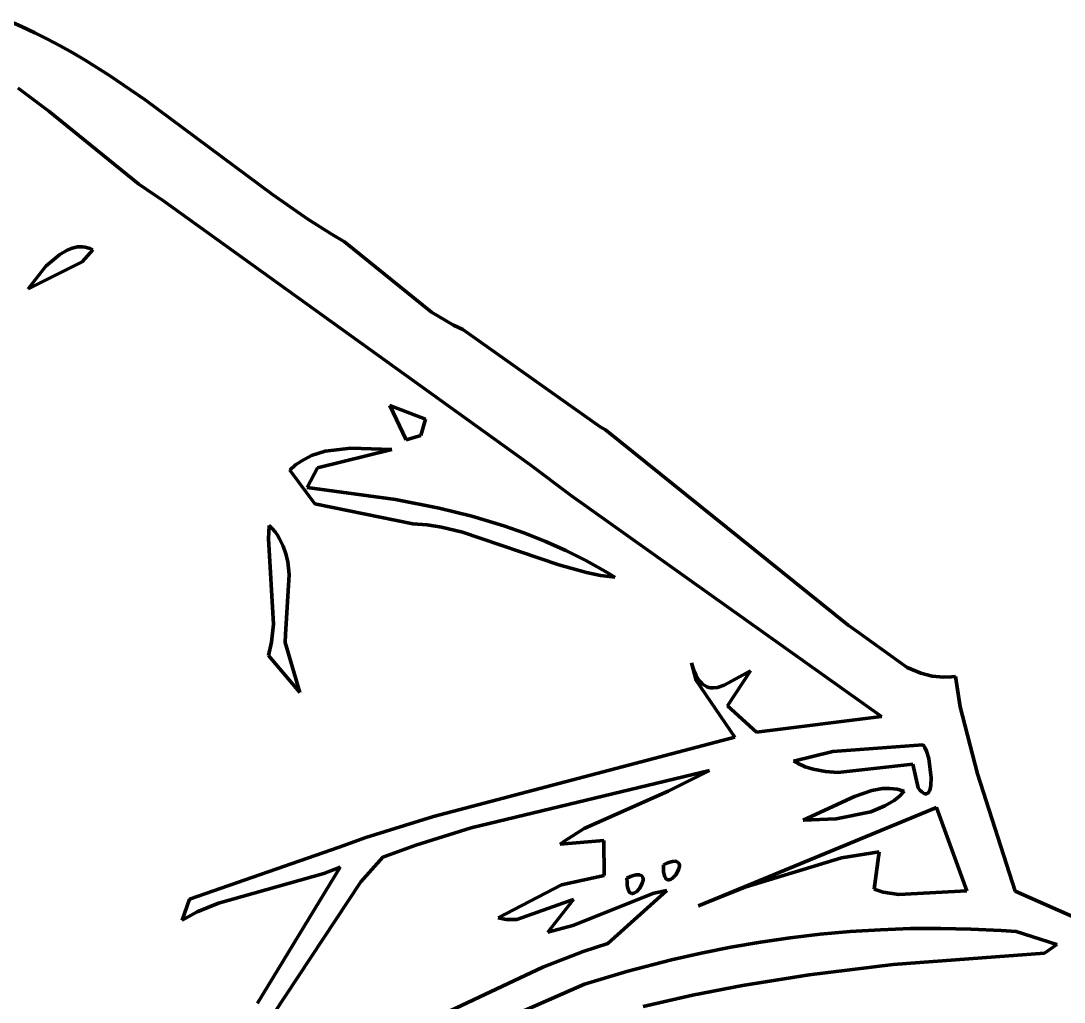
# Model space of a CAD drawing. Header units: millimetres. Extents: x 0 to 14.2, y 0 to 19.5.
# Drawn here: x 11.238 to 12.414, y 15.704 to 16.811 of the extents above; entities that cross this region are included whole.
import ezdxf

# ---------------------------------------------------------------- set-up
doc = ezdxf.new("R2010")
doc.units = ezdxf.units.MM
doc.layers.add('color#010101ff', color=7, linetype='CONTINUOUS', lineweight=100)
doc.layers.add('color#fdfdfdff', color=7, linetype='CONTINUOUS', lineweight=100)

msp = doc.modelspace()

# ---------------------------------------------------------------- linework, layer by layer
at = {"layer": 'color#010101ff'}
for p, q in [((11.2234, 16.8109), (11.2384, 16.8045)), ((11.2384, 16.8045), (11.2532, 16.7976)), ((11.2532, 16.7976), (11.2677, 16.7904)), ((11.2677, 16.7904), (11.282, 16.7828)), ((11.282, 16.7828), (11.2961, 16.7749)), ((11.2961, 16.7749), (11.31, 16.7667)), ((11.31, 16.7667), (11.3374, 16.7494)), ((11.3374, 16.7494), (11.3775, 16.7219)), ((11.2691, 16.709), (11.2345, 16.735)), ((11.3775, 16.7219), (11.5211, 16.615)), ((11.3706, 16.6269), (11.2691, 16.709)), ((11.3883, 16.6146), (11.3706, 16.6269)), ((11.3973, 16.6087), (11.3883, 16.6146)), ((11.5211, 16.615), (11.5612, 16.5873)), ((11.8115, 16.3108), (11.3973, 16.6087)), ((11.5612, 16.5873), (11.5886, 16.5699)), ((11.5886, 16.5699), (11.6026, 16.5617)), ((11.2813, 16.5476), (11.2897, 16.5525)), ((11.2897, 16.5525), (11.2954, 16.5547)), ((11.2954, 16.5547), (11.3012, 16.556)), ((11.3012, 16.556), (11.307, 16.5561)), ((11.3185, 16.5527), (11.3068, 16.539)), ((11.307, 16.5561), (11.3099, 16.5558)), ((11.3099, 16.5558), (11.3128, 16.5551)), ((11.3128, 16.5551), (11.3156, 16.5541)), ((11.3156, 16.5541), (11.3185, 16.5527)), ((11.6026, 16.5617), (11.7006, 16.4824)), ((11.2658, 16.5342), (11.2813, 16.5476)), ((11.3068, 16.539), (11.2457, 16.5088)), ((11.2457, 16.5088), (11.2658, 16.5342)), ((11.7006, 16.4824), (11.7253, 16.4677)), ((11.7253, 16.4677), (11.7359, 16.4628)), ((11.7359, 16.4628), (11.8907, 16.3531)), ((11.6537, 16.3771), (11.6939, 16.3617)), ((11.6721, 16.3385), (11.6537, 16.3771)), ((11.6939, 16.3617), (11.6883, 16.3432)), ((11.8907, 16.3531), (11.8967, 16.3497)), ((11.6883, 16.3432), (11.6721, 16.3385)), ((11.8967, 16.3497), (12.1704, 16.1294)), ((11.6558, 16.3275), (11.572, 16.307)), ((11.5807, 16.3257), (11.6094, 16.3291)), ((11.6094, 16.3291), (11.6558, 16.3275)), ((11.5542, 16.3149), (11.5652, 16.3207)), ((11.5652, 16.3207), (11.5807, 16.3257)), ((11.5406, 16.3042), (11.5473, 16.3101)), ((11.5688, 16.2662), (11.5406, 16.3042)), ((11.5473, 16.3101), (11.5542, 16.3149)), ((11.572, 16.307), (11.5602, 16.2847)), ((11.8584, 16.2751), (11.8115, 16.3108)), ((11.5602, 16.2847), (11.6599, 16.2712)), ((11.6599, 16.2712), (11.7093, 16.2614)), ((12.2079, 16.0263), (11.8584, 16.2751)), ((11.6794, 16.2438), (11.5688, 16.2662)), ((11.7093, 16.2614), (11.746, 16.2523)), ((11.746, 16.2523), (11.782, 16.2414)), ((11.5169, 16.2266), (11.5175, 16.2418)), ((11.5175, 16.2418), (11.521, 16.2383)), ((11.521, 16.2383), (11.5241, 16.2347)), ((11.5241, 16.2347), (11.5269, 16.2309)), ((11.6957, 16.2424), (11.6794, 16.2438)), ((11.7118, 16.2399), (11.6957, 16.2424)), ((11.7356, 16.2344), (11.7118, 16.2399)), ((11.8439, 16.1974), (11.7356, 16.2344)), ((11.782, 16.2414), (11.8057, 16.2331)), ((11.5223, 16.1305), (11.5169, 16.2266)), ((11.5269, 16.2309), (11.5293, 16.2269)), ((11.5293, 16.2269), (11.5334, 16.2187)), ((11.8057, 16.2331), (11.829, 16.2239)), ((11.829, 16.2239), (11.852, 16.2137)), ((11.5334, 16.2187), (11.5363, 16.21)), ((11.5363, 16.21), (11.5384, 16.2009)), ((11.852, 16.2137), (11.8745, 16.2024)), ((11.5384, 16.2009), (11.54, 16.1867)), ((11.8745, 16.2024), (11.8966, 16.19)), ((11.54, 16.1867), (11.536, 16.1189)), ((11.8753, 16.1887), (11.8439, 16.1974)), ((11.8912, 16.1856), (11.8753, 16.1887)), ((11.8966, 16.19), (11.9074, 16.1834)), ((11.9074, 16.1834), (11.8912, 16.1856)), ((11.5202, 16.1104), (11.5223, 16.1305)), ((12.1704, 16.1294), (12.1806, 16.1221)), ((11.536, 16.1189), (11.5355, 16.1099)), ((12.1806, 16.1221), (12.2367, 16.0815)), ((11.5166, 16.0953), (11.5202, 16.1104)), ((11.5355, 16.1099), (11.5519, 16.0534)), ((11.5519, 16.0534), (11.5166, 16.0953)), ((11.999, 16.0672), (11.9935, 16.0869)), ((11.9935, 16.0869), (11.9951, 16.0819)), ((11.9951, 16.0819), (11.9968, 16.0774)), ((12.2367, 16.0815), (12.2524, 16.0752)), ((11.9968, 16.0774), (11.9986, 16.0734)), ((11.9986, 16.0734), (12.0005, 16.07)), ((12.0005, 16.07), (12.0025, 16.0671)), ((12.0304, 16.0617), (12.0603, 16.078)), ((12.0603, 16.078), (12.0342, 16.0385)), ((12.2524, 16.0752), (12.2649, 16.0721)), ((12.2649, 16.0721), (12.2779, 16.0708)), ((12.2779, 16.0708), (12.2869, 16.0711)), ((12.2869, 16.0711), (12.2915, 16.0715)), ((12.2915, 16.0715), (12.2967, 16.0372)), ((12.0426, 16.0031), (11.999, 16.0672)), ((12.0025, 16.0671), (12.0045, 16.0647)), ((12.0045, 16.0647), (12.0066, 16.0627)), ((12.0066, 16.0627), (12.0088, 16.0612)), ((12.0088, 16.0612), (12.011, 16.06)), ((12.011, 16.06), (12.0133, 16.0592)), ((12.0133, 16.0592), (12.0156, 16.0588)), ((12.0156, 16.0588), (12.018, 16.0586)), ((12.018, 16.0586), (12.0229, 16.0592)), ((12.0229, 16.0592), (12.0304, 16.0617)), ((12.0342, 16.0385), (12.067, 16.0088)), ((12.2967, 16.0372), (12.316, 15.9618)), ((12.067, 16.0088), (12.2079, 16.0263)), ((11.7028, 15.9136), (12.0426, 16.0031)), ((12.1531, 15.9871), (12.1088, 15.9762)), ((12.2546, 15.9946), (12.1531, 15.9871)), ((12.2557, 15.9932), (12.2546, 15.9946)), ((12.2567, 15.9915), (12.2557, 15.9932)), ((12.2586, 15.9872), (12.2567, 15.9915)), ((12.2611, 15.9791), (12.2586, 15.9872)), ((12.1088, 15.9762), (12.1132, 15.9738)), ((12.2638, 15.9572), (12.2611, 15.9791)), ((12.0138, 15.9654), (11.7454, 15.9007)), ((11.9674, 15.9422), (12.0138, 15.9654)), ((12.1132, 15.9738), (12.122, 15.9698)), ((12.122, 15.9698), (12.131, 15.9669)), ((12.131, 15.9669), (12.1447, 15.9643)), ((12.1447, 15.9643), (12.1585, 15.9634)), ((12.1585, 15.9634), (12.2432, 15.9727)), ((12.2432, 15.9727), (12.2492, 15.9458)), ((12.2635, 15.9489), (12.2638, 15.9572)), ((12.316, 15.9618), (12.3585, 15.8295)), ((11.8725, 15.9001), (11.9674, 15.9422)), ((12.1971, 15.9431), (12.1773, 15.9361)), ((12.2092, 15.9451), (12.1971, 15.9431)), ((12.2173, 15.9453), (12.2092, 15.9451)), ((12.2254, 15.9444), (12.2173, 15.9453)), ((12.2295, 15.9435), (12.2254, 15.9444)), ((12.2282, 15.9367), (12.2336, 15.9422)), ((12.2336, 15.9422), (12.2295, 15.9435)), ((12.2492, 15.9458), (12.2513, 15.9433)), ((12.2513, 15.9433), (12.2532, 15.9414)), ((12.2532, 15.9414), (12.255, 15.9402)), ((12.255, 15.9402), (12.2565, 15.9394)), ((12.2565, 15.9394), (12.2579, 15.9392)), ((12.2579, 15.9392), (12.2592, 15.9394)), ((12.2592, 15.9394), (12.2602, 15.9401)), ((12.2602, 15.9401), (12.2612, 15.9412)), ((12.2612, 15.9412), (12.262, 15.9427)), ((12.262, 15.9427), (12.2626, 15.9445)), ((12.2626, 15.9445), (12.2635, 15.9489)), ((12.1773, 15.9361), (12.1197, 15.9096)), ((12.2116, 15.9255), (12.2221, 15.9317)), ((12.2221, 15.9317), (12.2282, 15.9367)), ((12.2699, 15.9239), (12.0014, 15.813)), ((12.1569, 15.9111), (12.196, 15.919)), ((12.196, 15.919), (12.2116, 15.9255)), ((12.3041, 15.8297), (12.2699, 15.9239)), ((11.6266, 15.8898), (11.7028, 15.9136)), ((12.1197, 15.9096), (12.1569, 15.9111)), ((11.7454, 15.9007), (11.6828, 15.8813)), ((11.8507, 15.8862), (11.8725, 15.9001)), ((11.5964, 15.8792), (11.6266, 15.8898)), ((11.6828, 15.8813), (11.6458, 15.8678)), ((11.8949, 15.8866), (11.8455, 15.8823)), ((11.8455, 15.8823), (11.8507, 15.8862)), ((11.8952, 15.847), (11.8949, 15.8866)), ((11.4276, 15.8206), (11.5964, 15.8792)), ((12.1627, 15.8671), (12.2051, 15.8737)), ((12.2051, 15.8737), (12.1996, 15.8318)), ((11.6458, 15.8678), (11.6208, 15.8401)), ((11.966, 15.8611), (11.962, 15.8593)), ((11.962, 15.8593), (11.962, 15.8549)), ((11.9694, 15.8623), (11.966, 15.8611)), ((11.9723, 15.863), (11.9694, 15.8623)), ((11.9747, 15.8632), (11.9723, 15.863)), ((11.9766, 15.8629), (11.9747, 15.8632)), ((11.978, 15.8623), (11.9766, 15.8629)), ((11.9791, 15.8614), (11.978, 15.8623)), ((11.9797, 15.8602), (11.9791, 15.8614)), ((11.9792, 15.8537), (11.98, 15.8572)), ((11.98, 15.8588), (11.9797, 15.8602)), ((11.98, 15.8572), (11.98, 15.8588)), ((12.0554, 15.8344), (12.1627, 15.8671)), ((11.5792, 15.8495), (11.4602, 15.8161)), ((11.5045, 15.703), (11.5974, 15.8564)), ((11.5974, 15.8564), (11.5792, 15.8495)), ((11.847, 15.8366), (11.8952, 15.847)), ((11.9249, 15.8459), (11.9209, 15.8442)), ((11.9284, 15.8471), (11.9249, 15.8459)), ((11.9313, 15.8478), (11.9284, 15.8471)), ((11.9336, 15.848), (11.9313, 15.8478)), ((11.9355, 15.8477), (11.9336, 15.848)), ((11.937, 15.8471), (11.9355, 15.8477)), ((11.938, 15.8462), (11.937, 15.8471)), ((11.9387, 15.845), (11.938, 15.8462)), ((11.962, 15.8549), (11.9622, 15.8512)), ((11.9622, 15.8512), (11.9628, 15.8482)), ((11.9628, 15.8482), (11.9635, 15.8458)), ((11.9635, 15.8458), (11.9644, 15.8441)), ((11.9724, 15.8441), (11.9763, 15.8483)), ((11.9763, 15.8483), (11.9792, 15.8537)), ((11.6208, 15.8401), (11.5219, 15.6902)), ((11.7755, 15.7995), (11.847, 15.8366)), ((11.9209, 15.8442), (11.921, 15.8397)), ((11.921, 15.8397), (11.9213, 15.8359)), ((11.9213, 15.8359), (11.9218, 15.8329)), ((11.9354, 15.833), (11.9382, 15.8384)), ((11.9382, 15.8384), (11.939, 15.8419)), ((11.939, 15.8435), (11.9387, 15.845)), ((11.939, 15.8419), (11.939, 15.8435)), ((11.9644, 15.8441), (11.9655, 15.843)), ((11.9655, 15.843), (11.9668, 15.8424)), ((11.9668, 15.8424), (11.9681, 15.8422)), ((11.9681, 15.8422), (11.9695, 15.8425)), ((11.9695, 15.8425), (11.9709, 15.8431)), ((11.9709, 15.8431), (11.9724, 15.8441)), ((12.0014, 15.813), (12.0554, 15.8344)), ((11.9511, 15.8271), (11.8599, 15.7909)), ((11.8995, 15.7704), (11.9657, 15.8302)), ((11.9218, 15.8329), (11.9226, 15.8306)), ((11.9226, 15.8306), (11.9235, 15.8288)), ((11.9235, 15.8288), (11.9246, 15.8277)), ((11.9246, 15.8277), (11.9259, 15.827)), ((11.9259, 15.827), (11.9272, 15.8269)), ((11.9272, 15.8269), (11.9286, 15.8271)), ((11.9286, 15.8271), (11.93, 15.8278)), ((11.93, 15.8278), (11.9315, 15.8287)), ((11.9315, 15.8287), (11.9354, 15.833)), ((11.9657, 15.8302), (11.9511, 15.8271)), ((12.1996, 15.8318), (12.2097, 15.8282)), ((12.2097, 15.8282), (12.2273, 15.8256)), ((12.2273, 15.8256), (12.3041, 15.8297)), ((12.3585, 15.8295), (12.4234, 15.8009)), ((11.4193, 15.7969), (11.4276, 15.8206)), ((11.4602, 15.8161), (11.4364, 15.8062)), ((11.8548, 15.818), (11.7969, 15.7974)), ((11.8316, 15.7831), (11.8605, 15.8201)), ((11.8605, 15.8201), (11.8548, 15.818)), ((11.4364, 15.8062), (11.4193, 15.7969)), ((11.7848, 15.7975), (11.7755, 15.7995)), ((11.7969, 15.7974), (11.7848, 15.7975)), ((11.8599, 15.7909), (11.8316, 15.7831)), ((12.2407, 15.7872), (12.2067, 15.786)), ((12.2747, 15.7874), (12.2407, 15.7872)), ((12.3088, 15.7867), (12.2747, 15.7874)), ((12.3428, 15.785), (12.3088, 15.7867)), ((12.1051, 15.7769), (12.0714, 15.772)), ((12.1389, 15.7808), (12.1051, 15.7769)), ((12.1727, 15.7839), (12.1389, 15.7808)), ((12.2067, 15.786), (12.1727, 15.7839)), ((12.3598, 15.7838), (12.3428, 15.785)), ((12.4055, 15.7693), (12.3598, 15.7838)), ((11.8714, 15.7616), (11.8995, 15.7704)), ((12.0379, 15.7662), (12.0045, 15.7596)), ((12.0714, 15.772), (12.0379, 15.7662)), ((12.3917, 15.7595), (12.4055, 15.7693)), ((11.8259, 15.7437), (11.8714, 15.7616)), ((11.9713, 15.7521), (11.9219, 15.7392)), ((12.0045, 15.7596), (11.9713, 15.7521)), ((12.221, 15.7466), (12.3917, 15.7595)), ((11.6662, 15.6686), (11.8259, 15.7437)), ((12.1264, 15.7351), (12.221, 15.7466)), ((11.9219, 15.7392), (11.8729, 15.7245)), ((12.0511, 15.7231), (12.1264, 15.7351)), ((11.8729, 15.7245), (11.6617, 15.632)), ((11.9949, 15.7122), (12.0511, 15.7231)), ((11.9392, 15.6995), (11.9949, 15.7122))]:
    msp.add_line(p, q, dxfattribs=at)
at = {"layer": 'color#fdfdfdff'}
for p, q in [((11.2384, 16.8045), (11.2234, 16.8109)), ((11.2532, 16.7976), (11.2384, 16.8045)), ((11.2677, 16.7904), (11.2532, 16.7976)), ((11.282, 16.7828), (11.2677, 16.7904)), ((11.2961, 16.7749), (11.282, 16.7828)), ((11.31, 16.7667), (11.2961, 16.7749)), ((11.3374, 16.7494), (11.31, 16.7667)), ((11.3775, 16.7219), (11.3374, 16.7494)), ((11.2345, 16.735), (11.2691, 16.709)), ((11.5211, 16.615), (11.3775, 16.7219)), ((11.2691, 16.709), (11.3706, 16.6269)), ((11.3706, 16.6269), (11.3883, 16.6146)), ((11.3883, 16.6146), (11.3973, 16.6087)), ((11.5612, 16.5873), (11.5211, 16.615)), ((11.3973, 16.6087), (11.8115, 16.3108)), ((11.5886, 16.5699), (11.5612, 16.5873)), ((11.6026, 16.5617), (11.5886, 16.5699)), ((11.2897, 16.5525), (11.2813, 16.5476)), ((11.2954, 16.5547), (11.2897, 16.5525)), ((11.3012, 16.556), (11.2954, 16.5547)), ((11.307, 16.5561), (11.3012, 16.556)), ((11.3068, 16.539), (11.3185, 16.5527)), ((11.3099, 16.5558), (11.307, 16.5561)), ((11.3128, 16.5551), (11.3099, 16.5558)), ((11.3156, 16.5541), (11.3128, 16.5551)), ((11.3185, 16.5527), (11.3156, 16.5541)), ((11.7006, 16.4824), (11.6026, 16.5617)), ((11.2813, 16.5476), (11.2658, 16.5342)), ((11.2457, 16.5088), (11.3068, 16.539)), ((11.2658, 16.5342), (11.2457, 16.5088)), ((11.7253, 16.4677), (11.7006, 16.4824)), ((11.7359, 16.4628), (11.7253, 16.4677)), ((11.8907, 16.3531), (11.7359, 16.4628)), ((11.6537, 16.3771), (11.6721, 16.3385)), ((11.6939, 16.3617), (11.6537, 16.3771)), ((11.6883, 16.3432), (11.6939, 16.3617)), ((11.8967, 16.3497), (11.8907, 16.3531)), ((11.6721, 16.3385), (11.6883, 16.3432)), ((12.1704, 16.1294), (11.8967, 16.3497)), ((11.572, 16.307), (11.6558, 16.3275)), ((11.6094, 16.3291), (11.5807, 16.3257)), ((11.6558, 16.3275), (11.6094, 16.3291)), ((11.5652, 16.3207), (11.5542, 16.3149)), ((11.5807, 16.3257), (11.5652, 16.3207)), ((11.5473, 16.3101), (11.5406, 16.3042)), ((11.5406, 16.3042), (11.5688, 16.2662)), ((11.5542, 16.3149), (11.5473, 16.3101)), ((11.5602, 16.2847), (11.572, 16.307)), ((11.8115, 16.3108), (11.8584, 16.2751)), ((11.6599, 16.2712), (11.5602, 16.2847)), ((11.7093, 16.2614), (11.6599, 16.2712)), ((11.8584, 16.2751), (12.2079, 16.0263)), ((11.5688, 16.2662), (11.6794, 16.2438)), ((11.746, 16.2523), (11.7093, 16.2614)), ((11.782, 16.2414), (11.746, 16.2523)), ((11.5175, 16.2418), (11.5169, 16.2266)), ((11.521, 16.2383), (11.5175, 16.2418)), ((11.5241, 16.2347), (11.521, 16.2383)), ((11.5269, 16.2309), (11.5241, 16.2347)), ((11.6794, 16.2438), (11.6957, 16.2424)), ((11.6957, 16.2424), (11.7118, 16.2399)), ((11.7118, 16.2399), (11.7356, 16.2344)), ((11.7356, 16.2344), (11.8439, 16.1974)), ((11.8057, 16.2331), (11.782, 16.2414)), ((11.5169, 16.2266), (11.5223, 16.1305)), ((11.5293, 16.2269), (11.5269, 16.2309)), ((11.5334, 16.2187), (11.5293, 16.2269)), ((11.829, 16.2239), (11.8057, 16.2331)), ((11.852, 16.2137), (11.829, 16.2239)), ((11.5363, 16.21), (11.5334, 16.2187)), ((11.5384, 16.2009), (11.5363, 16.21)), ((11.8745, 16.2024), (11.852, 16.2137)), ((11.54, 16.1867), (11.5384, 16.2009)), ((11.8966, 16.19), (11.8745, 16.2024)), ((11.536, 16.1189), (11.54, 16.1867)), ((11.8439, 16.1974), (11.8753, 16.1887)), ((11.8753, 16.1887), (11.8912, 16.1856)), ((11.9074, 16.1834), (11.8966, 16.19)), ((11.8912, 16.1856), (11.9074, 16.1834)), ((11.5223, 16.1305), (11.5202, 16.1104)), ((12.1806, 16.1221), (12.1704, 16.1294)), ((11.5355, 16.1099), (11.536, 16.1189)), ((12.2367, 16.0815), (12.1806, 16.1221)), ((11.5202, 16.1104), (11.5166, 16.0953)), ((11.5519, 16.0534), (11.5355, 16.1099)), ((11.5166, 16.0953), (11.5519, 16.0534)), ((11.9951, 16.0819), (11.9935, 16.0869)), ((11.9935, 16.0869), (11.999, 16.0672)), ((11.9968, 16.0774), (11.9951, 16.0819)), ((12.2524, 16.0752), (12.2367, 16.0815)), ((11.9986, 16.0734), (11.9968, 16.0774)), ((12.0005, 16.07), (11.9986, 16.0734)), ((12.0025, 16.0671), (12.0005, 16.07)), ((12.0603, 16.078), (12.0304, 16.0617)), ((12.0342, 16.0385), (12.0603, 16.078)), ((12.2649, 16.0721), (12.2524, 16.0752)), ((12.2779, 16.0708), (12.2649, 16.0721)), ((12.2869, 16.0711), (12.2779, 16.0708)), ((12.2915, 16.0715), (12.2869, 16.0711)), ((12.2967, 16.0372), (12.2915, 16.0715)), ((11.999, 16.0672), (12.0426, 16.0031)), ((12.0045, 16.0647), (12.0025, 16.0671)), ((12.0066, 16.0627), (12.0045, 16.0647)), ((12.0088, 16.0612), (12.0066, 16.0627)), ((12.011, 16.06), (12.0088, 16.0612)), ((12.0133, 16.0592), (12.011, 16.06)), ((12.0156, 16.0588), (12.0133, 16.0592)), ((12.018, 16.0586), (12.0156, 16.0588)), ((12.0229, 16.0592), (12.018, 16.0586)), ((12.0304, 16.0617), (12.0229, 16.0592)), ((12.067, 16.0088), (12.0342, 16.0385)), ((12.316, 15.9618), (12.2967, 16.0372)), ((12.2079, 16.0263), (12.067, 16.0088)), ((12.0426, 16.0031), (11.7028, 15.9136)), ((12.1088, 15.9762), (12.1531, 15.9871)), ((12.1531, 15.9871), (12.2546, 15.9946)), ((12.2546, 15.9946), (12.2557, 15.9932)), ((12.2557, 15.9932), (12.2567, 15.9915)), ((12.2567, 15.9915), (12.2586, 15.9872)), ((12.2586, 15.9872), (12.2611, 15.9791)), ((12.1132, 15.9738), (12.1088, 15.9762)), ((12.2611, 15.9791), (12.2638, 15.9572)), ((11.7454, 15.9007), (12.0138, 15.9654)), ((12.0138, 15.9654), (11.9674, 15.9422)), ((12.122, 15.9698), (12.1132, 15.9738)), ((12.131, 15.9669), (12.122, 15.9698)), ((12.1447, 15.9643), (12.131, 15.9669)), ((12.1585, 15.9634), (12.1447, 15.9643)), ((12.2432, 15.9727), (12.1585, 15.9634)), ((12.2492, 15.9458), (12.2432, 15.9727)), ((12.2638, 15.9572), (12.2635, 15.9489)), ((12.3585, 15.8295), (12.316, 15.9618)), ((11.9674, 15.9422), (11.8725, 15.9001)), ((12.1773, 15.9361), (12.1971, 15.9431)), ((12.1971, 15.9431), (12.2092, 15.9451)), ((12.2092, 15.9451), (12.2173, 15.9453)), ((12.2173, 15.9453), (12.2254, 15.9444)), ((12.2254, 15.9444), (12.2295, 15.9435)), ((12.2336, 15.9422), (12.2282, 15.9367)), ((12.2295, 15.9435), (12.2336, 15.9422)), ((12.2513, 15.9433), (12.2492, 15.9458)), ((12.2532, 15.9414), (12.2513, 15.9433)), ((12.255, 15.9402), (12.2532, 15.9414)), ((12.2565, 15.9394), (12.255, 15.9402)), ((12.2579, 15.9392), (12.2565, 15.9394)), ((12.2592, 15.9394), (12.2579, 15.9392)), ((12.2602, 15.9401), (12.2592, 15.9394)), ((12.2612, 15.9412), (12.2602, 15.9401)), ((12.262, 15.9427), (12.2612, 15.9412)), ((12.2626, 15.9445), (12.262, 15.9427)), ((12.2635, 15.9489), (12.2626, 15.9445)), ((12.1197, 15.9096), (12.1773, 15.9361)), ((12.2221, 15.9317), (12.2116, 15.9255)), ((12.2282, 15.9367), (12.2221, 15.9317)), ((12.0014, 15.813), (12.2699, 15.9239)), ((12.196, 15.919), (12.1569, 15.9111)), ((12.2116, 15.9255), (12.196, 15.919)), ((12.2699, 15.9239), (12.3041, 15.8297)), ((11.7028, 15.9136), (11.6266, 15.8898)), ((12.1569, 15.9111), (12.1197, 15.9096)), ((11.6828, 15.8813), (11.7454, 15.9007)), ((11.8725, 15.9001), (11.8507, 15.8862)), ((11.6266, 15.8898), (11.5964, 15.8792)), ((11.6458, 15.8678), (11.6828, 15.8813)), ((11.8455, 15.8823), (11.8949, 15.8866)), ((11.8507, 15.8862), (11.8455, 15.8823)), ((11.8949, 15.8866), (11.8952, 15.847)), ((11.5964, 15.8792), (11.4276, 15.8206)), ((12.2051, 15.8737), (12.1627, 15.8671)), ((12.1996, 15.8318), (12.2051, 15.8737)), ((11.6208, 15.8401), (11.6458, 15.8678)), ((11.962, 15.8593), (11.966, 15.8611)), ((11.962, 15.8549), (11.962, 15.8593)), ((11.966, 15.8611), (11.9694, 15.8623)), ((11.9694, 15.8623), (11.9723, 15.863)), ((11.9723, 15.863), (11.9747, 15.8632)), ((11.9747, 15.8632), (11.9766, 15.8629)), ((11.9766, 15.8629), (11.978, 15.8623)), ((11.978, 15.8623), (11.9791, 15.8614)), ((11.9791, 15.8614), (11.9797, 15.8602)), ((11.98, 15.8572), (11.9792, 15.8537)), ((11.9797, 15.8602), (11.98, 15.8588)), ((11.98, 15.8588), (11.98, 15.8572)), ((12.1627, 15.8671), (12.0554, 15.8344)), ((11.4602, 15.8161), (11.5792, 15.8495)), ((11.5974, 15.8564), (11.5045, 15.703)), ((11.5792, 15.8495), (11.5974, 15.8564)), ((11.8952, 15.847), (11.847, 15.8366)), ((11.9209, 15.8442), (11.9249, 15.8459)), ((11.9249, 15.8459), (11.9284, 15.8471)), ((11.9284, 15.8471), (11.9313, 15.8478)), ((11.9313, 15.8478), (11.9336, 15.848)), ((11.9336, 15.848), (11.9355, 15.8477)), ((11.9355, 15.8477), (11.937, 15.8471)), ((11.937, 15.8471), (11.938, 15.8462)), ((11.938, 15.8462), (11.9387, 15.845)), ((11.9622, 15.8512), (11.962, 15.8549)), ((11.9628, 15.8482), (11.9622, 15.8512)), ((11.9635, 15.8458), (11.9628, 15.8482)), ((11.9644, 15.8441), (11.9635, 15.8458)), ((11.9763, 15.8483), (11.9724, 15.8441)), ((11.9792, 15.8537), (11.9763, 15.8483)), ((11.5219, 15.6902), (11.6208, 15.8401)), ((11.847, 15.8366), (11.7755, 15.7995)), ((11.921, 15.8397), (11.9209, 15.8442)), ((11.9213, 15.8359), (11.921, 15.8397)), ((11.9218, 15.8329), (11.9213, 15.8359)), ((11.9382, 15.8384), (11.9354, 15.833)), ((11.939, 15.8419), (11.9382, 15.8384)), ((11.9387, 15.845), (11.939, 15.8435)), ((11.939, 15.8435), (11.939, 15.8419)), ((11.9655, 15.843), (11.9644, 15.8441)), ((11.9668, 15.8424), (11.9655, 15.843)), ((11.9681, 15.8422), (11.9668, 15.8424)), ((11.9695, 15.8425), (11.9681, 15.8422)), ((11.9709, 15.8431), (11.9695, 15.8425)), ((11.9724, 15.8441), (11.9709, 15.8431)), ((12.0554, 15.8344), (12.0014, 15.813)), ((11.8599, 15.7909), (11.9511, 15.8271)), ((11.9657, 15.8302), (11.8995, 15.7704)), ((11.9226, 15.8306), (11.9218, 15.8329)), ((11.9235, 15.8288), (11.9226, 15.8306)), ((11.9246, 15.8277), (11.9235, 15.8288)), ((11.9259, 15.827), (11.9246, 15.8277)), ((11.9272, 15.8269), (11.9259, 15.827)), ((11.9286, 15.8271), (11.9272, 15.8269)), ((11.93, 15.8278), (11.9286, 15.8271)), ((11.9315, 15.8287), (11.93, 15.8278)), ((11.9354, 15.833), (11.9315, 15.8287)), ((11.9511, 15.8271), (11.9657, 15.8302)), ((12.2097, 15.8282), (12.1996, 15.8318)), ((12.2273, 15.8256), (12.2097, 15.8282)), ((12.3041, 15.8297), (12.2273, 15.8256)), ((12.4234, 15.8009), (12.3585, 15.8295)), ((11.4276, 15.8206), (11.4193, 15.7969)), ((11.4364, 15.8062), (11.4602, 15.8161)), ((11.7969, 15.7974), (11.8548, 15.818)), ((11.8605, 15.8201), (11.8316, 15.7831)), ((11.8548, 15.818), (11.8605, 15.8201)), ((11.4193, 15.7969), (11.4364, 15.8062)), ((11.7755, 15.7995), (11.7848, 15.7975)), ((11.7848, 15.7975), (11.7969, 15.7974)), ((11.8316, 15.7831), (11.8599, 15.7909)), ((12.2067, 15.786), (12.2407, 15.7872)), ((12.2407, 15.7872), (12.2747, 15.7874)), ((12.2747, 15.7874), (12.3088, 15.7867)), ((12.3088, 15.7867), (12.3428, 15.785)), ((12.0714, 15.772), (12.1051, 15.7769)), ((12.1051, 15.7769), (12.1389, 15.7808)), ((12.1389, 15.7808), (12.1727, 15.7839)), ((12.1727, 15.7839), (12.2067, 15.786)), ((12.3428, 15.785), (12.3598, 15.7838)), ((12.3598, 15.7838), (12.4055, 15.7693)), ((11.8995, 15.7704), (11.8714, 15.7616)), ((12.0045, 15.7596), (12.0379, 15.7662)), ((12.0379, 15.7662), (12.0714, 15.772)), ((12.4055, 15.7693), (12.3917, 15.7595)), ((11.8714, 15.7616), (11.8259, 15.7437)), ((11.9219, 15.7392), (11.9713, 15.7521)), ((11.9713, 15.7521), (12.0045, 15.7596)), ((12.3917, 15.7595), (12.221, 15.7466)), ((11.8259, 15.7437), (11.6662, 15.6686)), ((12.221, 15.7466), (12.1264, 15.7351)), ((11.8729, 15.7245), (11.9219, 15.7392)), ((12.1264, 15.7351), (12.0511, 15.7231)), ((11.6617, 15.632), (11.8729, 15.7245)), ((12.0511, 15.7231), (11.9949, 15.7122)), ((11.9949, 15.7122), (11.9392, 15.6995))]:
    msp.add_line(p, q, dxfattribs=at)

doc.saveas('drawing.dxf')
